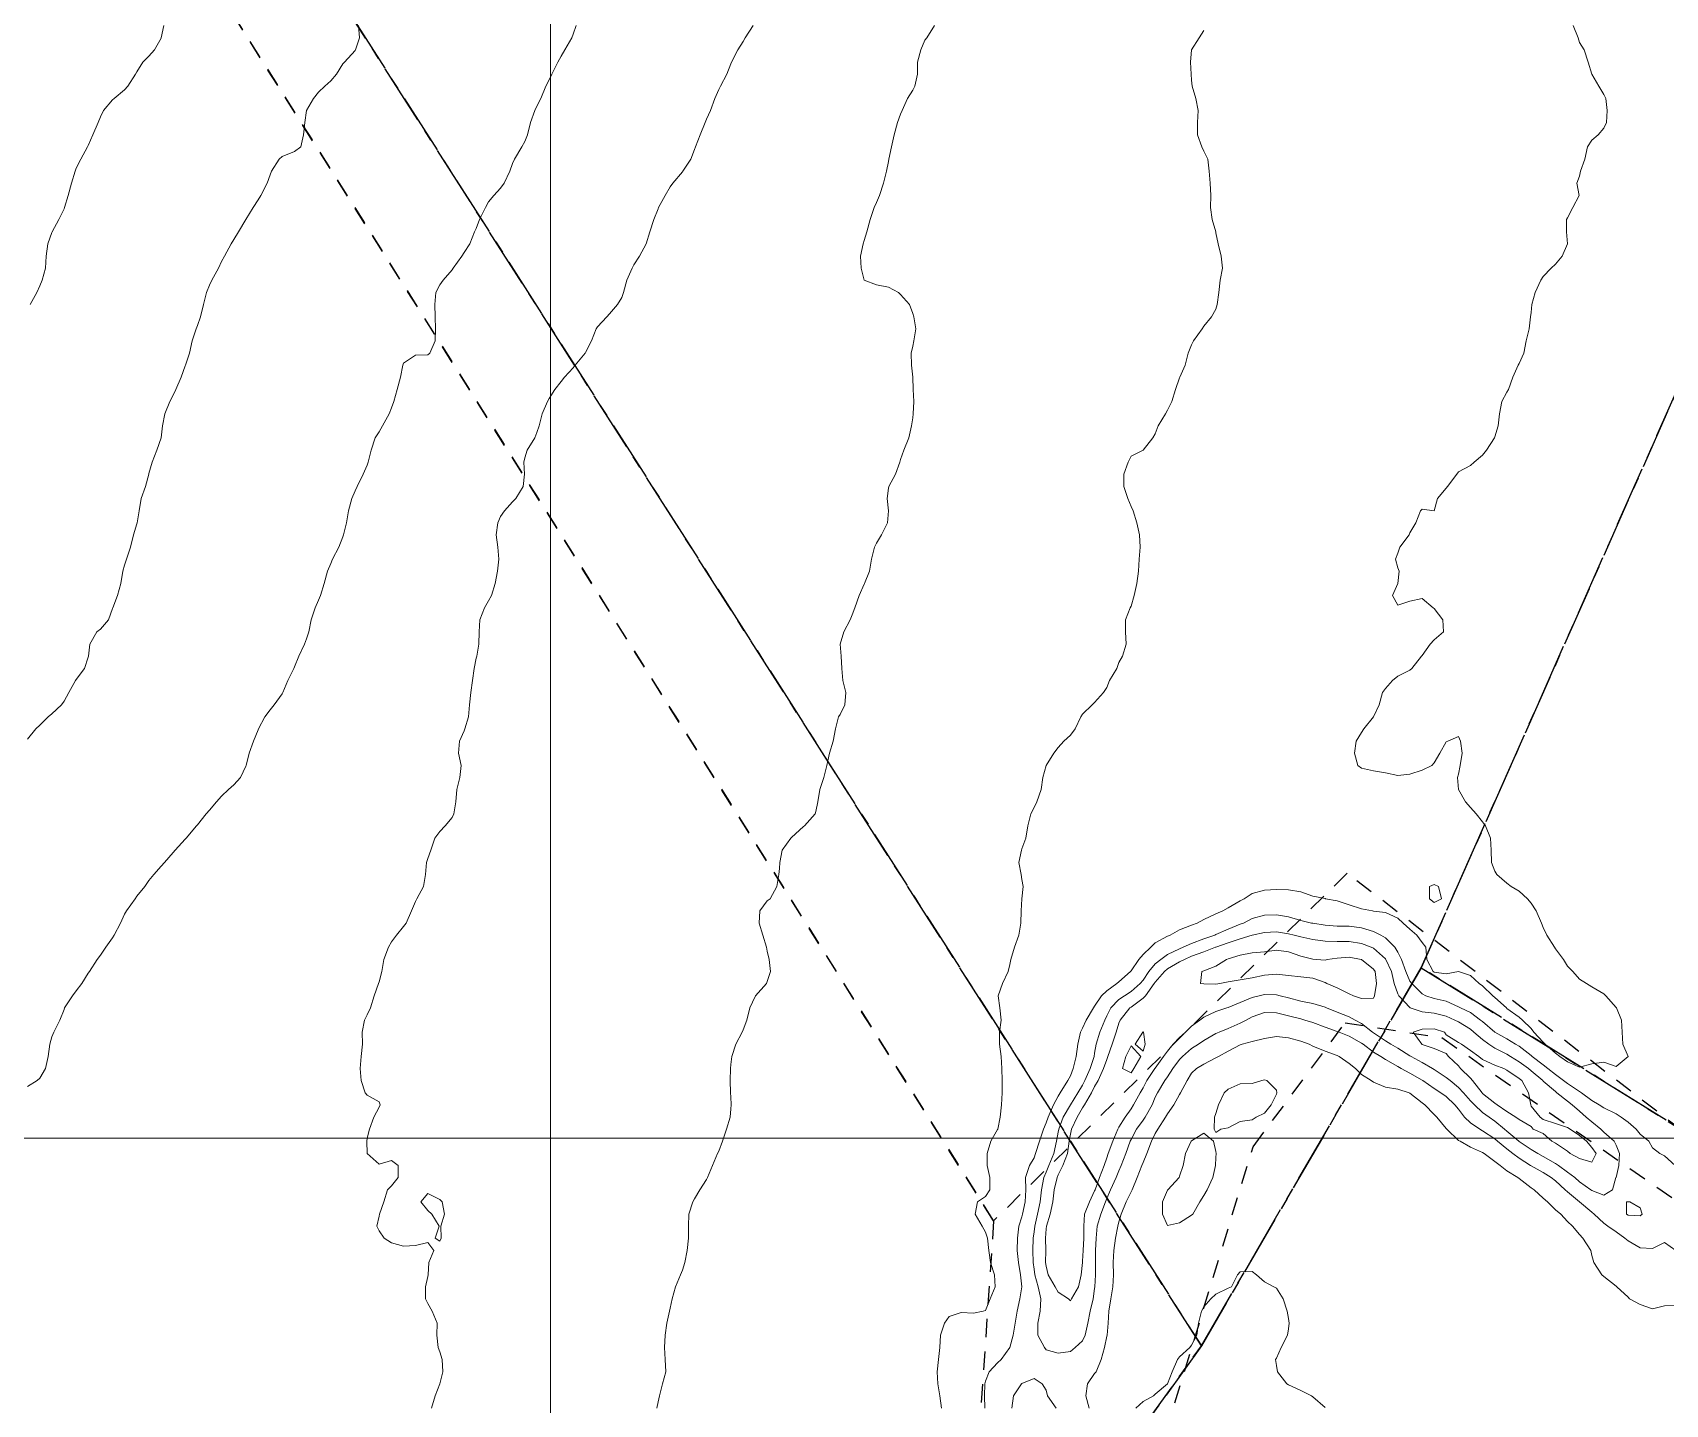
# Model space of a CAD drawing. Header units: centimetres. Extents: x 0 to 642158, y -847 to 649707.
# Drawn here: x 616145.5 to 616212.8, y 620576.4 to 620633 of the extents above; entities that cross this region are included whole.
import ezdxf

# ---------------------------------------------------------------- set-up
doc = ezdxf.new("R2010")
doc.units = ezdxf.units.CM
doc.header["$MEASUREMENT"] = 0
doc.linetypes.add('CENTERX2', pattern=[4, 2.5, -0.5, 0.5, -0.5])
doc.linetypes.add('JIS_02_0.7', pattern=[1.35, 0.75, -0.6])
for name, color, linetype, lineweight in [('MEV_grille', 254, 'Continuous', 9), ('WAL_parcellaire agricole', 7, 'JIS_02_0.7', 25), ('WAL_topographie 0.5', 253, 'Continuous', 20)]:
    doc.layers.add(name, color=color, linetype=linetype, lineweight=lineweight)
doc.layers.add('SPW_parcellaire cadastral', color=7, linetype='CENTERX2', lineweight=25, true_color=0xff0542)

# ---------------------------------------------------------------- blocks, each defined once
blk = doc.blocks.new('*U114')
at = {"layer": 'MEV_grille', "transparency": 33554687}
blk.add_lwpolyline([(-1338.461, 0), (1338.461, 0)], dxfattribs=at)
blk = doc.blocks.new('*U115')
at = {"layer": 'MEV_grille', "color": 0, "linetype": 'ByBlock', "lineweight": -2, "transparency": 16777216}
blk.add_blockref('*U114', (0, -1800), dxfattribs=at)
blk = doc.blocks.new('*U112')
at = {"layer": 'MEV_grille', "transparency": 33554687}
blk.add_lwpolyline([(0, 1825.476), (0, -1825.476)], dxfattribs=at)
blk = doc.blocks.new('*U113')
at = {"layer": 'MEV_grille', "color": 0, "linetype": 'ByBlock', "lineweight": -2, "transparency": 16777216}
blk.add_blockref('*U112', (800, 0), dxfattribs=at)

msp = doc.modelspace()

# ---------------------------------------------------------------- linework, layer by layer
at = {"layer": 'SPW_parcellaire cadastral'}
for points in [[(616193.653, 620578.812), (616144.289, 620510.138), (615985.613, 620618.632), (615990.569, 620632.771), (615995.574, 620647.416), (615998.928, 620661.596), (616000.017, 620670.775), (616000.954, 620681.053), (616001.675, 620685.867), (616002.704, 620690.786), (616004.363, 620704.131), (616005.319, 620710.84), (616007.794, 620722.104), (616009.664, 620731.205), (616011.319, 620739.288), (616014.125, 620752.391), (616016.405, 620761.975), (616017.723, 620766.658), (616030.668, 620807.434), (616032.862, 620812.264), (616036.399, 620809.026), (616059.536, 620788.639), (616193.653, 620578.812)], [(616233.938, 620664.885), (616202.718, 620594.404), (616193.653, 620578.812), (616059.536, 620788.639), (616090.293, 620793.326), (616104.658, 620794.238), (616137.678, 620793.39), (616165.865, 620749.948), (616245.087, 620688.12), (616233.938, 620664.885)], [(616233.938, 620664.885), (616264.497, 620644.728), (616234.891, 620587.631), (616229.797, 620577.554), (616202.718, 620594.404), (616233.938, 620664.885)], [(616163.665, 620494.835), (616144.289, 620510.138), (616193.653, 620578.812), (616202.718, 620594.404), (616229.797, 620577.554), (616234.338, 620574.673), (616171.549, 620488.346), (616163.665, 620494.835)]]:
    msp.add_lwpolyline(points, dxfattribs=at)
at = {"layer": 'WAL_parcellaire agricole'}
for points in [[(616052.891, 620793.615), (616133.223, 620798.458), (616172.383, 620852.629), (616251.222, 620803.638), (616254.888, 620802.306), (616255.997, 620774.617), (616257.4, 620703.807), (616283.569, 620681.31), (616274.904, 620665.143), (616272.238, 620660.142), (616266.073, 620651.975), (616263.907, 620646.975), (616262.074, 620639.475), (616257.786, 620631.565), (616227.415, 620576.971), (616199.663, 620598.301), (616185.082, 620583.966), (616052.891, 620793.615)], [(616052.891, 620793.615), (616185.082, 620583.966), (616184.316, 620572.7), (616159.221, 620531.397)], [(616146.925, 620503.796), (616151.799, 620512.922), (616155.798, 620514.672), (616171.92, 620542.174), (616192.166, 620575.176), (616195.782, 620587.018), (616199.58, 620592.135), (616203.566, 620591.524), (616224.249, 620577.138), (616227.844, 620574.765), (616233.291, 620571.43), (616242.083, 620565.973), (616231.923, 620510.306), (616228.426, 620487.806)]]:
    msp.add_lwpolyline(points, dxfattribs=at)
at = {"layer": 'WAL_topographie 0.5'}
for points in [[(616167.869, 620633.25), (616167.75, 620632.893), (616167.696, 620632.75), (616167.401, 620632.25), (616167.25, 620631.99), (616167.114, 620631.75), (616166.862, 620631.25), (616166.75, 620631.011), (616166.62, 620630.75), (616166.406, 620630.25), (616166.25, 620629.924), (616166.163, 620629.75), (616165.991, 620629.25), (616165.868, 620628.75), (616165.75, 620628.467), (616165.631, 620628.25), (616165.328, 620627.75), (616165.25, 620627.566), (616165.132, 620627.25), (616164.898, 620626.75), (616164.75, 620626.547), (616164.471, 620626.25), (616164.25, 620625.991), (616164.129, 620625.75), (616163.886, 620625.25), (616163.75, 620624.89), (616163.683, 620624.75), (616163.483, 620624.25), (616163.25, 620623.893), (616163.155, 620623.75), (616162.798, 620623.25), (616162.75, 620623.183), (616162.379, 620622.75), (616162.25, 620622.562), (616162.087, 620622.25), (616162.048, 620621.75), (616162.059, 620621.25), (616162.074, 620620.75), (616162.049, 620620.25), (616161.837, 620619.75), (616161.75, 620619.676), (616161.25, 620619.661), (616160.75, 620619.338), (616160.72, 620619.25), (616160.631, 620618.75), (616160.492, 620618.25), (616160.346, 620617.75), (616160.25, 620617.49), (616160.156, 620617.25), (616159.879, 620616.75), (616159.75, 620616.508), (616159.583, 620616.25), (616159.417, 620615.75), (616159.295, 620615.25), (616159.25, 620615.125), (616159.086, 620614.75), (616158.832, 620614.25), (616158.75, 620614.063), (616158.623, 620613.75), (616158.482, 620613.25), (616158.392, 620612.75), (616158.278, 620612.25), (616158.25, 620612.167), (616158.076, 620611.75), (616157.827, 620611.25), (616157.75, 620611.073), (616157.613, 620610.75), (616157.482, 620610.25), (616157.331, 620609.75), (616157.25, 620609.567), (616157.106, 620609.25), (616156.942, 620608.75), (616156.842, 620608.25), (616156.75, 620607.97), (616156.669, 620607.75), (616156.435, 620607.25), (616156.25, 620606.815), (616156.221, 620606.75), (616155.983, 620606.25), (616155.776, 620605.75), (616155.75, 620605.697), (616155.417, 620605.25), (616155.25, 620605.043), (616155.032, 620604.75), (616154.77, 620604.25), (616154.75, 620604.21), (616154.57, 620603.75), (616154.388, 620603.25), (616154.265, 620602.75), (616154.25, 620602.71), (616154.029, 620602.25), (616153.75, 620601.941), (616153.531, 620601.75), (616153.25, 620601.483), (616153.042, 620601.25), (616152.75, 620600.909), (616152.606, 620600.75), (616152.25, 620600.293), (616152.212, 620600.25), (616151.792, 620599.75), (616151.75, 620599.71), (616151.333, 620599.25), (616151.25, 620599.153), (616150.896, 620598.75), (616150.75, 620598.588), (616150.452, 620598.25), (616150.25, 620598), (616150.077, 620597.75), (616149.75, 620597.35), (616149.677, 620597.25), (616149.323, 620596.75), (616149.25, 620596.621), (616149.076, 620596.25), (616148.821, 620595.75), (616148.75, 620595.643), (616148.48, 620595.25), (616148.25, 620594.924), (616148.123, 620594.75), (616147.797, 620594.25), (616147.75, 620594.182), (616147.479, 620593.75), (616147.25, 620593.456), (616147.097, 620593.25), (616146.773, 620592.75), (616146.75, 620592.69), (616146.573, 620592.25), (616146.325, 620591.75), (616146.25, 620591.55), (616146.158, 620591.25), (616146.095, 620590.75), (616145.984, 620590.25), (616145.75, 620589.857), (616145.639, 620589.75), (616145.25, 620589.511)], [(616158.891, 620633.25), (616158.928, 620632.75), (616158.769, 620632.25), (616158.75, 620632.222), (616158.314, 620631.75), (616158.25, 620631.672), (616157.98, 620631.25), (616157.75, 620630.97), (616157.507, 620630.75), (616157.25, 620630.506), (616157.037, 620630.25), (616156.75, 620629.75), (616156.75, 620629.75), (616156.682, 620629.25), (616156.63, 620628.75), (616156.511, 620628.25), (616156.25, 620628.055), (616155.75, 620627.859), (616155.622, 620627.75), (616155.306, 620627.25), (616155.25, 620627.1), (616155.125, 620626.75), (616154.865, 620626.25), (616154.75, 620626.074), (616154.546, 620625.75), (616154.25, 620625.25), (616154.25, 620625.25), (616153.948, 620624.75), (616153.75, 620624.433), (616153.648, 620624.25), (616153.372, 620623.75), (616153.25, 620623.519), (616153.12, 620623.25), (616152.842, 620622.75), (616152.75, 620622.554), (616152.623, 620622.25), (616152.505, 620621.75), (616152.373, 620621.25), (616152.25, 620620.893), (616152.193, 620620.75), (616152.03, 620620.25), (616151.931, 620619.75), (616151.76, 620619.25), (616151.75, 620619.227), (616151.583, 620618.75), (616151.366, 620618.25), (616151.25, 620618.009), (616151.118, 620617.75), (616150.905, 620617.25), (616150.817, 620616.75), (616150.75, 620616.25), (616150.75, 620616.25), (616150.577, 620615.75), (616150.382, 620615.25), (616150.25, 620614.781), (616150.242, 620614.75), (616150.106, 620614.25), (616149.934, 620613.75), (616149.842, 620613.25), (616149.763, 620612.75), (616149.75, 620612.712), (616149.617, 620612.25), (616149.486, 620611.75), (616149.327, 620611.25), (616149.25, 620611), (616149.18, 620610.75), (616149.086, 620610.25), (616148.95, 620609.75), (616148.761, 620609.25), (616148.75, 620609.217), (616148.583, 620608.75), (616148.25, 620608.372), (616148.1, 620608.25), (616147.819, 620607.75), (616147.765, 620607.25), (616147.75, 620607.212), (616147.588, 620606.75), (616147.25, 620606.287), (616147.224, 620606.25), (616146.943, 620605.75), (616146.75, 620605.396), (616146.644, 620605.25), (616146.25, 620604.868), (616146.09, 620604.75), (616145.75, 620604.41), (616145.59, 620604.25), (616145.25, 620603.825)], [(616150.867, 620633.25), (616150.761, 620632.75), (616150.75, 620632.727), (616150.481, 620632.25), (616150.25, 620631.985), (616150, 620631.75), (616149.75, 620631.35), (616149.699, 620631.25), (616149.385, 620630.75), (616149.25, 620630.599), (616148.824, 620630.25), (616148.75, 620630.196), (616148.375, 620629.75), (616148.25, 620629.488), (616148.152, 620629.25), (616147.943, 620628.75), (616147.75, 620628.303), (616147.724, 620628.25), (616147.447, 620627.75), (616147.25, 620627.375), (616147.205, 620627.25), (616147.053, 620626.75), (616146.922, 620626.25), (616146.766, 620625.75), (616146.75, 620625.7), (616146.541, 620625.25), (616146.262, 620624.75), (616146.25, 620624.725), (616146.089, 620624.25), (616146.016, 620623.75), (616145.991, 620623.25), (616145.852, 620622.75), (616145.75, 620622.523), (616145.628, 620622.25), (616145.356, 620621.75)], [(616175.168, 620633.25), (616174.835, 620632.75), (616174.75, 620632.595), (616174.542, 620632.25), (616174.281, 620631.75), (616174.25, 620631.679), (616174.089, 620631.25), (616173.823, 620630.75), (616173.75, 620630.62), (616173.591, 620630.25), (616173.412, 620629.75), (616173.25, 620629.388), (616173.183, 620629.25), (616172.979, 620628.75), (616172.792, 620628.25), (616172.75, 620628.141), (616172.592, 620627.75), (616172.27, 620627.25), (616172.25, 620627.227), (616171.854, 620626.75), (616171.75, 620626.601), (616171.537, 620626.25), (616171.269, 620625.75), (616171.25, 620625.702), (616171.071, 620625.25), (616170.903, 620624.75), (616170.75, 620624.25), (616170.75, 620624.25), (616170.486, 620623.75), (616170.25, 620623.393), (616170.172, 620623.25), (616169.96, 620622.75), (616169.825, 620622.25), (616169.75, 620622.046), (616169.574, 620621.75), (616169.25, 620621.363), (616169.129, 620621.25), (616168.75, 620620.827), (616168.697, 620620.75), (616168.495, 620620.25), (616168.25, 620619.771), (616168.237, 620619.75), (616167.833, 620619.25), (616167.75, 620619.141), (616167.393, 620618.75), (616167.25, 620618.583), (616166.994, 620618.25), (616166.75, 620617.87), (616166.693, 620617.75), (616166.472, 620617.25), (616166.342, 620616.75), (616166.25, 620616.469), (616166.165, 620616.25), (616165.855, 620615.75), (616165.75, 620615.429), (616165.715, 620615.25), (616165.735, 620614.75), (616165.686, 620614.25), (616165.375, 620613.75), (616165.25, 620613.614), (616164.917, 620613.25), (616164.75, 620613.01), (616164.64, 620612.75), (616164.568, 620612.25), (616164.639, 620611.75), (616164.683, 620611.25), (616164.622, 620610.75), (616164.529, 620610.25), (616164.375, 620609.75), (616164.25, 620609.536), (616164.093, 620609.25), (616163.898, 620608.75), (616163.868, 620608.25), (616163.861, 620607.75), (616163.774, 620607.25), (616163.75, 620607.173), (616163.661, 620606.75), (616163.591, 620606.25), (616163.531, 620605.75), (616163.471, 620605.25), (616163.431, 620604.75), (616163.285, 620604.25), (616163.25, 620604.171), (616163.06, 620603.75), (616163.02, 620603.25), (616163.121, 620602.75), (616163.066, 620602.25), (616162.952, 620601.75), (616162.906, 620601.25), (616162.831, 620600.75), (616162.75, 620600.598), (616162.464, 620600.25), (616162.25, 620600.028), (616162.036, 620599.75), (616161.872, 620599.25), (616161.75, 620598.904), (616161.703, 620598.75), (616161.655, 620598.25), (616161.575, 620597.75), (616161.303, 620597.25), (616161.25, 620597.132), (616161.074, 620596.75), (616160.854, 620596.25), (616160.75, 620596.107), (616160.462, 620595.75), (616160.25, 620595.475), (616160.125, 620595.25), (616159.932, 620594.75), (616159.85, 620594.25), (616159.75, 620593.821), (616159.722, 620593.75), (616159.544, 620593.25), (616159.383, 620592.75), (616159.25, 620592.464), (616159.135, 620592.25), (616159.05, 620591.75), (616159.065, 620591.25), (616159.01, 620590.75), (616158.96, 620590.25), (616159, 620589.75), (616159.167, 620589.25), (616159.25, 620589.15), (616159.75, 620588.875), (616159.781, 620588.75), (616159.75, 620588.65), (616159.528, 620588.25), (616159.344, 620587.75), (616159.25, 620587.375), (616159.232, 620587.25), (616159.25, 620586.751), (616159.25, 620586.75), (616159.75, 620586.306), (616160.25, 620586.464), (616160.523, 620586.25), (616160.523, 620585.75), (616160.25, 620585.417), (616160.083, 620585.25), (616159.935, 620584.75), (616159.766, 620584.25), (616159.75, 620584.167), (616159.646, 620583.75), (616159.75, 620583.558), (616159.95, 620583.25), (616160.25, 620583.062), (616160.75, 620582.932), (616161.25, 620582.946), (616161.75, 620583.083), (616162, 620582.75), (616161.792, 620582.25), (616161.766, 620581.75), (616161.75, 620581.679), (616161.656, 620581.25), (616161.653, 620580.75), (616161.75, 620580.563), (616161.935, 620580.25), (616162.139, 620579.75), (616162.13, 620579.25), (616162.179, 620578.75), (616162.25, 620578.568), (616162.34, 620578.25), (616162.375, 620577.75), (616162.25, 620577.25), (616162.25, 620577.25), (616162.054, 620576.75), (616161.908, 620576.25)], [(616182.65, 620633.25), (616182.33, 620632.75), (616182.25, 620632.65), (616182.076, 620632.25), (616181.948, 620631.75), (616181.946, 620631.25), (616181.838, 620630.75), (616181.75, 620630.589), (616181.534, 620630.25), (616181.308, 620629.75), (616181.25, 620629.603), (616181.12, 620629.25), (616180.986, 620628.75), (616180.868, 620628.25), (616180.768, 620627.75), (616180.75, 620627.65), (616180.667, 620627.25), (616180.539, 620626.75), (616180.381, 620626.25), (616180.25, 620625.96), (616180.163, 620625.75), (616180, 620625.25), (616179.859, 620624.75), (616179.75, 620624.393), (616179.702, 620624.25), (616179.595, 620623.75), (616179.616, 620623.25), (616179.75, 620622.75), (616179.75, 620622.75), (616180.25, 620622.564), (616180.75, 620622.462), (616181.155, 620622.25), (616181.25, 620622.17), (616181.612, 620621.75), (616181.75, 620621.386), (616181.798, 620621.25), (616181.879, 620620.75), (616181.8, 620620.25), (616181.75, 620620.036), (616181.681, 620619.75), (616181.696, 620619.25), (616181.75, 620618.75), (616181.75, 620618.75), (616181.762, 620618.25), (616181.788, 620617.75), (616181.764, 620617.25), (616181.75, 620617.083), (616181.694, 620616.75), (616181.583, 620616.25), (616181.375, 620615.75), (616181.25, 620615.365), (616181.217, 620615.25), (616181.037, 620614.75), (616180.761, 620614.25), (616180.75, 620614.179), (616180.697, 620613.75), (616180.75, 620613.25), (616180.75, 620613.25), (616180.75, 620613.25), (616180.702, 620612.75), (616180.464, 620612.25), (616180.25, 620611.917), (616180.171, 620611.75), (616180.048, 620611.25), (616179.966, 620610.75), (616179.761, 620610.25), (616179.75, 620610.226), (616179.533, 620609.75), (616179.357, 620609.25), (616179.25, 620608.95), (616179.169, 620608.75), (616178.901, 620608.25), (616178.761, 620607.75), (616178.792, 620607.25), (616178.821, 620606.75), (616178.867, 620606.25), (616178.985, 620605.75), (616178.944, 620605.25), (616178.75, 620604.85), (616178.692, 620604.75), (616178.559, 620604.25), (616178.461, 620603.75), (616178.313, 620603.25), (616178.25, 620602.932), (616178.209, 620602.75), (616178.076, 620602.25), (616177.923, 620601.75), (616177.84, 620601.25), (616177.75, 620600.841), (616177.719, 620600.75), (616177.285, 620600.25), (616177.25, 620600.224), (616176.75, 620599.781), (616176.719, 620599.75), (616176.363, 620599.25), (616176.273, 620598.75), (616176.25, 620598.5), (616176.23, 620598.25), (616176.139, 620597.75), (616175.875, 620597.25), (616175.75, 620597.17), (616175.441, 620596.75), (616175.42, 620596.25), (616175.573, 620595.75), (616175.716, 620595.25), (616175.75, 620595.083), (616175.827, 620594.75), (616175.887, 620594.25), (616175.75, 620593.838), (616175.715, 620593.75), (616175.271, 620593.25), (616175.25, 620593.215), (616175.025, 620592.75), (616174.905, 620592.25), (616174.75, 620591.841), (616174.713, 620591.75), (616174.447, 620591.25), (616174.282, 620590.75), (616174.25, 620590.417), (616174.228, 620590.25), (616174.226, 620589.75), (616174.238, 620589.25), (616174.25, 620589.083), (616174.266, 620588.75), (616174.25, 620588.583), (616174.216, 620588.25), (616174.066, 620587.75), (616173.898, 620587.25), (616173.75, 620586.846), (616173.699, 620586.75), (616173.495, 620586.25), (616173.289, 620585.75), (616173.25, 620585.673), (616172.968, 620585.25), (616172.75, 620584.88), (616172.679, 620584.75), (616172.517, 620584.25), (616172.5, 620583.75), (616172.5, 620583.25), (616172.444, 620582.75), (616172.354, 620582.25), (616172.25, 620581.938), (616172.176, 620581.75), (616171.971, 620581.25), (616171.832, 620580.75), (616171.75, 620580.365), (616171.719, 620580.25), (616171.607, 620579.75), (616171.536, 620579.25), (616171.506, 620578.75), (616171.539, 620578.25), (616171.561, 620577.75), (616171.432, 620577.25), (616171.3, 620576.75), (616171.25, 620576.5), (616171.194, 620576.25)], [(616193.75, 620633.05), (616193.562, 620632.75), (616193.25, 620632.25), (616193.25, 620632.25), (616193.2, 620631.75), (616193.235, 620631.25), (616193.25, 620631), (616193.267, 620630.75), (616193.423, 620630.25), (616193.518, 620629.75), (616193.492, 620629.25), (616193.491, 620628.75), (616193.673, 620628.25), (616193.75, 620628.068), (616193.917, 620627.75), (616193.976, 620627.25), (616194.013, 620626.75), (616194.043, 620626.25), (616194.033, 620625.75), (616194.095, 620625.25), (616194.242, 620624.75), (616194.25, 620624.712), (616194.348, 620624.25), (616194.471, 620623.75), (616194.527, 620623.25), (616194.423, 620622.75), (616194.375, 620622.25), (616194.306, 620621.75), (616194.25, 620621.562), (616194.065, 620621.25), (616193.75, 620620.864), (616193.682, 620620.75), (616193.331, 620620.25), (616193.25, 620620.091), (616193.103, 620619.75), (616192.982, 620619.25), (616192.764, 620618.75), (616192.75, 620618.722), (616192.587, 620618.25), (616192.429, 620617.75), (616192.25, 620617.397), (616192.174, 620617.25), (616191.873, 620616.75), (616191.75, 620616.423), (616191.645, 620616.25), (616191.25, 620615.75), (616191.25, 620615.75), (616190.75, 620615.5), (616190.627, 620615.25), (616190.455, 620614.75), (616190.456, 620614.25), (616190.614, 620613.75), (616190.75, 620613.417), (616190.832, 620613.25), (616190.99, 620612.75), (616191.102, 620612.25), (616191.133, 620611.75), (616191.089, 620611.25), (616191.052, 620610.75), (616190.992, 620610.25), (616190.882, 620609.75), (616190.75, 620609.318), (616190.714, 620609.25), (616190.517, 620608.75), (616190.528, 620608.25), (616190.545, 620607.75), (616190.395, 620607.25), (616190.25, 620606.988), (616190.162, 620606.75), (616189.868, 620606.25), (616189.75, 620605.964), (616189.621, 620605.75), (616189.25, 620605.344), (616189.15, 620605.25), (616188.75, 620604.863), (616188.68, 620604.75), (616188.444, 620604.25), (616188.25, 620604), (616187.986, 620603.75), (616187.75, 620603.492), (616187.572, 620603.25), (616187.25, 620602.75), (616187.25, 620602.75), (616187.11, 620602.25), (616187.042, 620601.75), (616186.867, 620601.25), (616186.75, 620601.011), (616186.625, 620600.75), (616186.49, 620600.25), (616186.409, 620599.75), (616186.25, 620599.309), (616186.227, 620599.25), (616186.128, 620598.75), (616186.22, 620598.25), (616186.25, 620598.05), (616186.308, 620597.75), (616186.25, 620597.25), (616186.25, 620597.25), (616186.218, 620596.75), (616186.21, 620596.25), (616186.12, 620595.75), (616185.939, 620595.25), (616185.788, 620594.75), (616185.75, 620594.541), (616185.685, 620594.25), (616185.457, 620593.75), (616185.274, 620593.25), (616185.336, 620592.75), (616185.389, 620592.25), (616185.333, 620591.75), (616185.32, 620591.25), (616185.398, 620590.75), (616185.422, 620590.25), (616185.437, 620589.75), (616185.437, 620589.25), (616185.414, 620588.75), (616185.348, 620588.25), (616185.258, 620587.75), (616185.25, 620587.731), (616184.972, 620587.25), (616184.815, 620586.75), (616184.817, 620586.25), (616184.932, 620585.75), (616184.933, 620585.25), (616184.75, 620584.969), (616184.421, 620584.75), (616184.328, 620584.25), (616184.607, 620583.75), (616184.75, 620583.497), (616184.825, 620583.25), (616184.889, 620582.75), (616184.949, 620582.25), (616185.118, 620581.75), (616185.147, 620581.25), (616184.944, 620580.75), (616184.75, 620580.278), (616184.659, 620580.25), (616184.25, 620580.163), (616183.75, 620580.191), (616183.25, 620580.028), (616183.054, 620579.75), (616182.899, 620579.25), (616182.865, 620578.75), (616182.812, 620578.25), (616182.758, 620577.75), (616182.784, 620577.25), (616182.866, 620576.75), (616182.928, 620576.25)], [(616208.984, 620633.25), (616209.187, 620632.75), (616209.25, 620632.55), (616209.438, 620632.25), (616209.6, 620631.75), (616209.75, 620631.25), (616209.75, 620631.25), (616210.039, 620630.75), (616210.25, 620630.417), (616210.324, 620630.25), (616210.379, 620629.75), (616210.363, 620629.25), (616210.25, 620629.023), (616210.019, 620628.75), (616209.75, 620628.531), (616209.57, 620628.25), (616209.46, 620627.75), (616209.292, 620627.25), (616209.25, 620627.05), (616209.135, 620626.75), (616209.224, 620626.25), (616208.97, 620625.75), (616208.75, 620625.327), (616208.712, 620625.25), (616208.715, 620624.75), (616208.75, 620624.25), (616208.75, 620624.25), (616208.75, 620624.25), (616208.524, 620623.75), (616208.25, 620623.41), (616208.076, 620623.25), (616207.75, 620622.909), (616207.644, 620622.75), (616207.417, 620622.25), (616207.276, 620621.75), (616207.25, 620621.417), (616207.23, 620621.25), (616207.167, 620620.75), (616207.05, 620620.25), (616206.953, 620619.75), (616206.75, 620619.317), (616206.71, 620619.25), (616206.5, 620618.75), (616206.319, 620618.25), (616206.25, 620618.132), (616206.04, 620617.75), (616205.95, 620617.25), (616205.897, 620616.75), (616205.75, 620616.296), (616205.733, 620616.25), (616205.405, 620615.75), (616205.25, 620615.536), (616204.897, 620615.25), (616204.75, 620615.111), (616204.25, 620614.85), (616204.183, 620614.75), (616203.8, 620614.25), (616203.75, 620614.173), (616203.383, 620613.75), (616203.25, 620613.25), (616203.25, 620613.25), (616203.25, 620613.25), (616202.75, 620613.317), (616202.683, 620613.25), (616202.5, 620612.75), (616202.25, 620612.341), (616202.223, 620612.25), (616201.836, 620611.75), (616201.75, 620611.5), (616201.657, 620611.25), (616201.75, 620610.893), (616201.803, 620610.75), (616201.75, 620610.25), (616201.75, 620610.25), (616201.528, 620609.75), (616201.75, 620609.35), (616202.25, 620609.519), (616202.75, 620609.625), (616203.212, 620609.25), (616203.25, 620609.214), (616203.611, 620608.75), (616203.639, 620608.25), (616203.25, 620607.932), (616203.083, 620607.75), (616202.75, 620607.279), (616202.728, 620607.25), (616202.329, 620606.75), (616202.25, 620606.679), (616201.75, 620606.427), (616201.536, 620606.25), (616201.25, 620605.917), (616201.125, 620605.75), (616200.983, 620605.25), (616200.75, 620604.75), (616200.75, 620604.75), (616200.344, 620604.25), (616200.25, 620604.1), (616200.031, 620603.75), (616199.969, 620603.25), (616200.1, 620602.75), (616200.25, 620602.63), (616200.75, 620602.528), (616201.25, 620602.447), (616201.75, 620602.327), (616202.25, 620602.381), (616202.75, 620602.555), (616203.15, 620602.75), (616203.25, 620602.85), (616203.485, 620603.25), (616203.75, 620603.724), (616203.812, 620603.75), (616204.25, 620603.945), (616204.34, 620603.75), (616204.401, 620603.25), (616204.321, 620602.75), (616204.25, 620602.393), (616204.212, 620602.25), (616204.25, 620601.75), (616204.25, 620601.75), (616204.547, 620601.25), (616204.75, 620601.009), (616204.981, 620600.75), (616205.25, 620600.426), (616205.363, 620600.25), (616205.568, 620599.75), (616205.603, 620599.25), (616205.614, 620598.75), (616205.75, 620598.394), (616205.84, 620598.25), (616206.25, 620597.888), (616206.428, 620597.75), (616206.75, 620597.569), (616207.102, 620597.25), (616207.25, 620597.071), (616207.463, 620596.75), (616207.671, 620596.25), (616207.75, 620596.067), (616207.892, 620595.75), (616208.21, 620595.25), (616208.25, 620595.189), (616208.587, 620594.75), (616208.75, 620594.465), (616208.963, 620594.25), (616209.25, 620593.938), (616209.528, 620593.75), (616209.75, 620593.622), (616210.25, 620593.33), (616210.332, 620593.25), (616210.75, 620592.77), (616210.765, 620592.75), (616210.975, 620592.25), (616211.008, 620591.75), (616211.036, 620591.25), (616211.25, 620590.75), (616211.25, 620590.75), (616211.25, 620590.75), (616210.75, 620590.333), (616210.25, 620590.517), (616209.75, 620590.449), (616209.25, 620590.306), (616208.75, 620590.522), (616208.437, 620590.75), (616208.25, 620590.889), (616207.826, 620591.25), (616207.75, 620591.331), (616207.362, 620591.75), (616207.25, 620591.906), (616206.887, 620592.25), (616206.75, 620592.362), (616206.25, 620592.731), (616206.228, 620592.75), (616205.75, 620593.18), (616205.666, 620593.25), (616205.25, 620593.658), (616205.112, 620593.75), (616204.75, 620594.09), (616204.25, 620594.247), (616203.75, 620594.152), (616203.25, 620594.22), (616203.212, 620594.25), (616202.955, 620594.75), (616202.91, 620595.25), (616202.75, 620595.441), (616202.54, 620595.75), (616202.25, 620596.002), (616201.967, 620596.25), (616201.75, 620596.452), (616201.25, 620596.681), (616200.75, 620596.743), (616200.713, 620596.75), (616200.25, 620596.839), (616199.75, 620596.998), (616199.25, 620597.17), (616198.771, 620597.25), (616198.75, 620597.255), (616198.25, 620597.356), (616197.75, 620597.529), (616197.25, 620597.614), (616196.75, 620597.625), (616196.25, 620597.61), (616195.75, 620597.472), (616195.42, 620597.25), (616195.25, 620597.161), (616194.75, 620596.875), (616194.535, 620596.75), (616194.25, 620596.624), (616193.75, 620596.396), (616193.484, 620596.25), (616193.25, 620596.167), (616192.75, 620595.964), (616192.358, 620595.75), (616192.25, 620595.712), (616191.75, 620595.427), (616191.565, 620595.25), (616191.25, 620594.95), (616191.071, 620594.75), (616190.75, 620594.273), (616190.731, 620594.25), (616190.25, 620593.83), (616190.165, 620593.75), (616189.75, 620593.456), (616189.535, 620593.25), (616189.25, 620592.816), (616189.201, 620592.75), (616188.897, 620592.25), (616188.75, 620591.919), (616188.668, 620591.75), (616188.562, 620591.25), (616188.494, 620590.75), (616188.37, 620590.25), (616188.25, 620589.946), (616188.139, 620589.75), (616187.828, 620589.25), (616187.75, 620589.111), (616187.548, 620588.75), (616187.328, 620588.25), (616187.25, 620588.008), (616187.138, 620587.75), (616186.975, 620587.25), (616186.817, 620586.75), (616186.75, 620586.574), (616186.558, 620586.25), (616186.399, 620585.75), (616186.414, 620585.25), (616186.384, 620584.75), (616186.273, 620584.25), (616186.25, 620584.135), (616186.129, 620583.75), (616186.067, 620583.25), (616186.062, 620582.75), (616186.107, 620582.25), (616186.195, 620581.75), (616186.247, 620581.25), (616186.165, 620580.75), (616186.049, 620580.25), (616185.976, 620579.75), (616185.884, 620579.25), (616185.751, 620578.75), (616185.75, 620578.746), (616185.395, 620578.25), (616185.25, 620578.117), (616184.906, 620577.75), (616184.75, 620577.358), (616184.718, 620577.25), (616184.713, 620576.75), (616184.721, 620576.25)], [(616203.551, 620597.25), (616203.25, 620597.094), (616203.06, 620597.25), (616203.061, 620597.75), (616203.25, 620597.836), (616203.431, 620597.75), (616203.551, 620597.25)], [(616213.186, 620586.25), (616212.75, 620586.645), (616212.56, 620586.75), (616212.25, 620586.979), (616212.099, 620587.25), (616211.75, 620587.544), (616211.587, 620587.75), (616211.25, 620588.036), (616210.961, 620588.25), (616210.75, 620588.387), (616210.25, 620588.625), (616210.049, 620588.75), (616209.75, 620588.936), (616209.332, 620589.25), (616209.25, 620589.299), (616208.75, 620589.628), (616208.584, 620589.75), (616208.25, 620589.997), (616207.933, 620590.25), (616207.75, 620590.408), (616207.291, 620590.75), (616207.25, 620590.785), (616206.75, 620591.166), (616206.6, 620591.25), (616206.25, 620591.477), (616205.754, 620591.75), (616205.75, 620591.753), (616205.25, 620592.183), (616205.163, 620592.25), (616204.75, 620592.553), (616204.337, 620592.75), (616204.25, 620592.8), (616203.75, 620593.025), (616203.25, 620593.137), (616202.914, 620593.25), (616202.75, 620593.336), (616202.325, 620593.75), (616202.25, 620593.855), (616202.081, 620594.25), (616201.903, 620594.75), (616201.75, 620595.048), (616201.63, 620595.25), (616201.25, 620595.636), (616201.053, 620595.75), (616200.75, 620595.903), (616200.25, 620596.053), (616199.75, 620596.116), (616199.25, 620596.126), (616198.75, 620596.163), (616198.25, 620596.238), (616198.189, 620596.25), (616197.75, 620596.358), (616197.25, 620596.499), (616196.75, 620596.592), (616196.25, 620596.579), (616195.75, 620596.429), (616195.384, 620596.25), (616195.25, 620596.2), (616194.75, 620595.993), (616194.25, 620595.772), (616194.201, 620595.75), (616193.75, 620595.6), (616193.25, 620595.407), (616192.9, 620595.25), (616192.75, 620595.188), (616192.25, 620594.946), (616191.977, 620594.75), (616191.75, 620594.561), (616191.488, 620594.25), (616191.25, 620593.896), (616191.128, 620593.75), (616190.75, 620593.426), (616190.475, 620593.25), (616190.25, 620593.095), (616189.92, 620592.75), (616189.75, 620592.416), (616189.666, 620592.25), (616189.464, 620591.75), (616189.317, 620591.25), (616189.25, 620590.887), (616189.224, 620590.75), (616189.059, 620590.25), (616188.847, 620589.75), (616188.75, 620589.567), (616188.556, 620589.25), (616188.252, 620588.75), (616188.25, 620588.746), (616187.953, 620588.25), (616187.769, 620587.75), (616187.75, 620587.623), (616187.682, 620587.25), (616187.565, 620586.75), (616187.356, 620586.25), (616187.25, 620585.978), (616187.154, 620585.75), (616187.059, 620585.25), (616186.997, 620584.75), (616186.888, 620584.25), (616186.777, 620583.75), (616186.75, 620583.52), (616186.712, 620583.25), (616186.701, 620582.75), (616186.711, 620582.25), (616186.75, 620581.975), (616186.78, 620581.75), (616186.923, 620581.25), (616187.031, 620580.75), (616187.002, 620580.25), (616186.914, 620579.75), (616186.905, 620579.25), (616187.18, 620578.75), (616187.25, 620578.647), (616187.75, 620578.515), (616188.25, 620578.585), (616188.453, 620578.75), (616188.75, 620579.02), (616188.854, 620579.25), (616188.966, 620579.75), (616189.064, 620580.25), (616189.185, 620580.75), (616189.25, 620581.185), (616189.26, 620581.25), (616189.283, 620581.75), (616189.284, 620582.25), (616189.289, 620582.75), (616189.309, 620583.25), (616189.358, 620583.75), (616189.499, 620584.25), (616189.696, 620584.75), (616189.75, 620584.895), (616189.91, 620585.25), (616190.137, 620585.75), (616190.25, 620586.034), (616190.344, 620586.25), (616190.537, 620586.75), (616190.716, 620587.25), (616190.75, 620587.322), (616190.981, 620587.75), (616191.25, 620588.122), (616191.336, 620588.25), (616191.616, 620588.75), (616191.75, 620589.064), (616191.841, 620589.25), (616192.138, 620589.75), (616192.25, 620589.907), (616192.479, 620590.25), (616192.75, 620590.619), (616192.874, 620590.75), (616193.25, 620591.075), (616193.528, 620591.25), (616193.75, 620591.41), (616194.25, 620591.692), (616194.38, 620591.75), (616194.75, 620591.9), (616195.25, 620592.121), (616195.503, 620592.25), (616195.75, 620592.384), (616196.25, 620592.566), (616196.75, 620592.548), (616197.25, 620592.42), (616197.75, 620592.294), (616197.913, 620592.25), (616198.25, 620592.143), (616198.75, 620591.951), (616199.25, 620591.781), (616199.336, 620591.75), (616199.75, 620591.585), (616200.25, 620591.3), (616200.319, 620591.25), (616200.75, 620590.927), (616201.054, 620590.75), (616201.25, 620590.625), (616201.75, 620590.33), (616201.89, 620590.25), (616202.25, 620590.059), (616202.75, 620589.774), (616202.79, 620589.75), (616203.25, 620589.431), (616203.531, 620589.25), (616203.75, 620589.09), (616204.108, 620588.75), (616204.25, 620588.579), (616204.505, 620588.25), (616204.75, 620588.005), (616205.135, 620587.75), (616205.25, 620587.685), (616205.75, 620587.349), (616205.868, 620587.25), (616206.25, 620586.94), (616206.491, 620586.75), (616206.75, 620586.548), (616207.23, 620586.25), (616207.25, 620586.237), (616207.75, 620585.956), (616208.081, 620585.75), (616208.25, 620585.617), (616208.659, 620585.25), (616208.75, 620585.166), (616209.246, 620584.75), (616209.25, 620584.747), (616209.75, 620584.331), (616209.843, 620584.25), (616210.25, 620583.874), (616210.409, 620583.75), (616210.75, 620583.513), (616211.115, 620583.25), (616211.25, 620583.139), (616211.75, 620582.855), (616212.25, 620582.832), (616212.75, 620583.074), (616213.216, 620582.75)], [(616188.25, 620580.676), (616188.296, 620580.75), (616188.583, 620581.25), (616188.694, 620581.75), (616188.743, 620582.25), (616188.75, 620582.31), (616188.782, 620582.75), (616188.81, 620583.25), (616188.801, 620583.75), (616188.832, 620584.25), (616189.036, 620584.75), (616189.25, 620585.206), (616189.267, 620585.25), (616189.455, 620585.75), (616189.644, 620586.25), (616189.75, 620586.567), (616189.812, 620586.75), (616189.994, 620587.25), (616190.205, 620587.75), (616190.25, 620587.833), (616190.515, 620588.25), (616190.75, 620588.583), (616190.859, 620588.75), (616191.125, 620589.25), (616191.25, 620589.454), (616191.407, 620589.75), (616191.738, 620590.25), (616191.75, 620590.269), (616192.086, 620590.75), (616192.25, 620590.971), (616192.488, 620591.25), (616192.75, 620591.53), (616192.994, 620591.75), (616193.25, 620592), (616193.589, 620592.25), (616193.75, 620592.374), (616194.25, 620592.599), (616194.703, 620592.75), (616194.75, 620592.765), (616195.25, 620592.977), (616195.75, 620593.179), (616196.038, 620593.25), (616196.25, 620593.3), (616196.75, 620593.29), (616196.902, 620593.25), (616197.25, 620593.161), (616197.75, 620593.031), (616198.25, 620592.931), (616198.75, 620592.775), (616198.807, 620592.75), (616199.25, 620592.57), (616199.75, 620592.38), (616199.991, 620592.25), (616200.25, 620592.112), (616200.71, 620591.75), (616200.75, 620591.72), (616201.25, 620591.385), (616201.463, 620591.25), (616201.75, 620591.086), (616202.25, 620590.779), (616202.299, 620590.75), (616202.75, 620590.494), (616203.186, 620590.25), (616203.25, 620590.212), (616203.75, 620589.886), (616203.914, 620589.75), (616204.25, 620589.472), (616204.466, 620589.25), (616204.75, 620588.918), (616204.909, 620588.75), (616205.25, 620588.44), (616205.516, 620588.25), (616205.75, 620588.083), (616206.148, 620587.75), (616206.25, 620587.664), (616206.746, 620587.25), (616206.75, 620587.247), (616207.25, 620586.913), (616207.523, 620586.75), (616207.75, 620586.623), (616208.25, 620586.334), (616208.377, 620586.25), (616208.75, 620585.976), (616209.048, 620585.75), (616209.25, 620585.576), (616209.714, 620585.25), (616209.75, 620585.224), (616210.25, 620585.032), (616210.604, 620585.25), (616210.746, 620585.75), (616210.75, 620585.762), (616210.867, 620586.25), (616210.887, 620586.75), (616210.75, 620587.096), (616210.668, 620587.25), (616210.25, 620587.63), (616210.121, 620587.75), (616209.75, 620588.052), (616209.524, 620588.25), (616209.25, 620588.49), (616208.948, 620588.75), (616208.75, 620588.91), (616208.316, 620589.25), (616208.25, 620589.296), (616207.75, 620589.725), (616207.731, 620589.75), (616207.25, 620590.159), (616207.142, 620590.25), (616206.75, 620590.531), (616206.396, 620590.75), (616206.25, 620590.841), (616205.75, 620591.087), (616205.508, 620591.25), (616205.25, 620591.445), (616204.892, 620591.75), (616204.75, 620591.866), (616204.25, 620592.171), (616204.106, 620592.25), (616203.75, 620592.414), (616203.25, 620592.533), (616202.75, 620592.581), (616202.267, 620592.75), (616202.25, 620592.76), (616201.79, 620593.25), (616201.75, 620593.325), (616201.6, 620593.75), (616201.493, 620594.25), (616201.264, 620594.75), (616201.25, 620594.77), (616200.75, 620595.207), (616200.657, 620595.25), (616200.25, 620595.411), (616199.75, 620595.487), (616199.25, 620595.483), (616198.75, 620595.496), (616198.25, 620595.57), (616197.75, 620595.683), (616197.484, 620595.75), (616197.25, 620595.807), (616196.75, 620595.879), (616196.25, 620595.854), (616195.75, 620595.751), (616195.748, 620595.75), (616195.25, 620595.604), (616194.75, 620595.426), (616194.25, 620595.258), (616194.229, 620595.25), (616193.75, 620595.063), (616193.25, 620594.876), (616192.953, 620594.75), (616192.75, 620594.646), (616192.25, 620594.355), (616192.128, 620594.25), (616191.75, 620593.812), (616191.707, 620593.75), (616191.341, 620593.25), (616191.25, 620593.144), (616190.75, 620592.785), (616190.701, 620592.75), (616190.298, 620592.25), (616190.25, 620592.126), (616190.134, 620591.75), (616189.968, 620591.25), (616189.799, 620590.75), (616189.75, 620590.618), (616189.622, 620590.25), (616189.391, 620589.75), (616189.25, 620589.503), (616189.12, 620589.25), (616188.828, 620588.75), (616188.75, 620588.634), (616188.523, 620588.25), (616188.291, 620587.75), (616188.25, 620587.538), (616188.204, 620587.25), (616188.127, 620586.75), (616187.938, 620586.25), (616187.75, 620585.866), (616187.7, 620585.75), (616187.582, 620585.25), (616187.521, 620584.75), (616187.41, 620584.25), (616187.261, 620583.75), (616187.25, 620583.642), (616187.22, 620583.25), (616187.233, 620582.75), (616187.229, 620582.25), (616187.25, 620582.106), (616187.329, 620581.75), (616187.622, 620581.25), (616187.75, 620581.024), (616188.177, 620580.75), (616188.25, 620580.676)], [(616200.75, 620593.146), (616200.795, 620593.25), (616200.878, 620593.75), (616200.813, 620594.25), (616200.75, 620594.344), (616200.25, 620594.746), (616200.241, 620594.75), (616199.75, 620594.843), (616199.25, 620594.805), (616198.833, 620594.75), (616198.75, 620594.711), (616198.397, 620594.75), (616198.25, 620594.756), (616197.75, 620594.876), (616197.25, 620595.063), (616196.75, 620595.128), (616196.25, 620595.061), (616195.75, 620595.024), (616195.25, 620594.919), (616194.75, 620594.769), (616194.685, 620594.75), (616194.25, 620594.464), (616193.75, 620594.276), (616193.672, 620594.25), (616193.611, 620593.75), (616193.75, 620593.74), (616194.25, 620593.729), (616194.412, 620593.75), (616194.75, 620593.828), (616195.25, 620593.91), (616195.75, 620593.986), (616196.25, 620594.094), (616196.75, 620594.136), (616197.25, 620594.09), (616197.75, 620594.027), (616198.25, 620593.975), (616198.75, 620593.803), (616198.822, 620593.75), (616199.25, 620593.583), (616199.75, 620593.326), (616199.926, 620593.25), (616200.25, 620593.142), (616200.75, 620593.146)], [(616189.029, 620576.25), (616188.888, 620576.75), (616188.957, 620577.25), (616189.25, 620577.673), (616189.307, 620577.75), (616189.523, 620578.25), (616189.662, 620578.75), (616189.75, 620579.209), (616189.761, 620579.25), (616189.808, 620579.75), (616189.836, 620580.25), (616189.917, 620580.75), (616189.999, 620581.25), (616190.023, 620581.75), (616190.016, 620582.25), (616190.038, 620582.75), (616190.109, 620583.25), (616190.208, 620583.75), (616190.25, 620583.93), (616190.34, 620584.25), (616190.551, 620584.75), (616190.75, 620585.159), (616190.794, 620585.25), (616191.009, 620585.75), (616191.201, 620586.25), (616191.25, 620586.38), (616191.401, 620586.75), (616191.59, 620587.25), (616191.75, 620587.567), (616191.85, 620587.75), (616192.176, 620588.25), (616192.25, 620588.378), (616192.513, 620588.75), (616192.75, 620589.184), (616192.789, 620589.25), (616193.061, 620589.75), (616193.25, 620590.056), (616193.452, 620590.25), (616193.75, 620590.43), (616194.25, 620590.685), (616194.356, 620590.75), (616194.75, 620590.969), (616195.25, 620591.221), (616195.337, 620591.25), (616195.75, 620591.364), (616196.25, 620591.494), (616196.75, 620591.569), (616197.25, 620591.518), (616197.75, 620591.38), (616198.09, 620591.25), (616198.25, 620591.175), (616198.75, 620590.969), (616199.25, 620590.792), (616199.34, 620590.75), (616199.75, 620590.454), (616200.004, 620590.25), (616200.25, 620590.009), (616200.658, 620589.75), (616200.75, 620589.682), (616201.25, 620589.478), (616201.75, 620589.402), (616202.222, 620589.25), (616202.25, 620589.239), (616202.75, 620588.839), (616202.862, 620588.75), (616203.25, 620588.359), (616203.366, 620588.25), (616203.75, 620587.777), (616203.77, 620587.75), (616204.25, 620587.288), (616204.317, 620587.25), (616204.75, 620587.014), (616205.25, 620586.787), (616205.312, 620586.75), (616205.75, 620586.413), (616205.972, 620586.25), (616206.25, 620586.037), (616206.698, 620585.75), (616206.75, 620585.709), (616207.25, 620585.333), (616207.378, 620585.25), (616207.75, 620584.904), (616207.928, 620584.75), (616208.25, 620584.43), (616208.47, 620584.25), (616208.75, 620583.936), (616208.952, 620583.75), (616209.25, 620583.41), (616209.384, 620583.25), (616209.713, 620582.75), (616209.75, 620582.542), (616209.84, 620582.25), (616210.161, 620581.75), (616210.25, 620581.671), (616210.75, 620581.281), (616210.786, 620581.25), (616211.25, 620580.817), (616211.3, 620580.75), (616211.75, 620580.519), (616212.25, 620580.348), (616212.75, 620580.461), (616213.25, 620580.474)], [(616191.25, 620590.968), (616191.337, 620591.25), (616191.269, 620591.75), (616191.25, 620591.76), (616191.242, 620591.75), (616190.922, 620591.25), (616191.25, 620590.968)], [(616209.75, 620586.393), (616209.937, 620586.75), (616209.75, 620586.999), (616209.539, 620587.25), (616209.25, 620587.495), (616208.853, 620587.75), (616208.75, 620587.814), (616208.25, 620587.978), (616207.75, 620588.145), (616207.625, 620588.25), (616207.25, 620588.696), (616207.233, 620588.75), (616207.141, 620589.25), (616206.864, 620589.75), (616206.75, 620589.843), (616206.25, 620590.186), (616206.124, 620590.25), (616205.75, 620590.39), (616205.25, 620590.624), (616205.087, 620590.75), (616204.75, 620590.999), (616204.378, 620591.25), (616204.25, 620591.323), (616203.75, 620591.641), (616203.672, 620591.75), (616203.25, 620591.893), (616202.75, 620591.871), (616202.388, 620591.75), (616202.745, 620591.25), (616202.75, 620591.247), (616203.25, 620591.081), (616203.75, 620590.871), (616203.845, 620590.75), (616204.25, 620590.359), (616204.339, 620590.25), (616204.75, 620589.85), (616204.826, 620589.75), (616205.227, 620589.25), (616205.25, 620589.226), (616205.75, 620588.825), (616205.849, 620588.75), (616206.25, 620588.483), (616206.617, 620588.25), (616206.75, 620588.151), (616207.25, 620587.857), (616207.339, 620587.75), (616207.75, 620587.565), (616208.101, 620587.25), (616208.25, 620587.172), (616208.75, 620586.843), (616208.865, 620586.75), (616209.25, 620586.544), (616209.75, 620586.393)], [(616190.75, 620590.068), (616190.871, 620590.25), (616191.152, 620590.75), (616190.75, 620591.179), (616190.533, 620590.75), (616190.395, 620590.25), (616190.75, 620590.068)], [(616194.45, 620587.75), (616194.25, 620587.607), (616194.173, 620587.75), (616194.196, 620588.25), (616194.25, 620588.4), (616194.353, 620588.75), (616194.586, 620589.25), (616194.75, 620589.401), (616195.25, 620589.625), (616195.75, 620589.636), (616196.139, 620589.75), (616196.25, 620589.777), (616196.353, 620589.75), (616196.75, 620589.362), (616196.769, 620589.25), (616196.75, 620589.196), (616196.526, 620588.75), (616196.25, 620588.408), (616195.911, 620588.25), (616195.75, 620588.139), (616195.25, 620588.065), (616194.75, 620587.805), (616194.45, 620587.75)], [(616193.304, 620584.25), (616193.25, 620584.198), (616192.75, 620583.883), (616192.25, 620583.776), (616192.043, 620584.25), (616192.05, 620584.75), (616192.25, 620585.236), (616192.265, 620585.25), (616192.733, 620585.75), (616192.75, 620585.811), (616192.898, 620586.25), (616193, 620586.75), (616193.235, 620587.25), (616193.25, 620587.272), (616193.75, 620587.583), (616194.157, 620587.25), (616194.25, 620586.833), (616194.258, 620586.75), (616194.25, 620586.583), (616194.238, 620586.25), (616194.121, 620585.75), (616193.89, 620585.25), (616193.75, 620585.019), (616193.594, 620584.75), (616193.304, 620584.25)], [(616162.296, 620583.25), (616162.25, 620583.125), (616162.05, 620583.25), (616162.219, 620583.75), (616161.917, 620584.25), (616161.75, 620584.4), (616161.458, 620584.75), (616161.75, 620585.1), (616162.25, 620584.844), (616162.338, 620584.75), (616162.438, 620584.25), (616162.286, 620583.75), (616162.296, 620583.25)], [(616211.75, 620584.181), (616211.825, 620584.25), (616211.75, 620584.505), (616211.321, 620584.75), (616211.25, 620584.76), (616211.176, 620584.75), (616211.181, 620584.25), (616211.25, 620584.206), (616211.75, 620584.181)], [(616190.943, 620576.25), (616191.25, 620576.517), (616191.673, 620576.75), (616191.75, 620576.824), (616192.25, 620577.246), (616192.254, 620577.25), (616192.452, 620577.75), (616192.672, 620578.25), (616192.75, 620578.356), (616193.174, 620578.75), (616193.25, 620578.849), (616193.47, 620579.25), (616193.537, 620579.75), (616193.663, 620580.25), (616193.75, 620580.428), (616194.04, 620580.75), (616194.25, 620580.943), (616194.75, 620581.194), (616194.893, 620581.25), (616195.143, 620581.75), (616195.25, 620581.863), (616195.75, 620581.881), (616195.922, 620581.75), (616196.25, 620581.45), (616196.639, 620581.25), (616196.75, 620581.197), (616197.02, 620580.75), (616197.191, 620580.25), (616197.25, 620579.938), (616197.276, 620579.75), (616197.25, 620579.519), (616197.206, 620579.25), (616196.943, 620578.75), (616196.75, 620578.31), (616196.715, 620578.25), (616196.75, 620578), (616196.791, 620577.75), (616197.171, 620577.25), (616197.25, 620577.207), (616197.75, 620576.978), (616198.198, 620576.75), (616198.25, 620576.717), (616198.75, 620576.276)], [(616187.658, 620576.25), (616187.309, 620576.75), (616187.25, 620576.987), (616187.089, 620577.25), (616186.75, 620577.464), (616186.25, 620577.26), (616186.238, 620577.25), (616185.905, 620576.75), (616185.837, 620576.25)]]:
    msp.add_lwpolyline(points, dxfattribs=at)

# ---------------------------------------------------------------- block references
at = {"layer": 'MEV_grille', "transparency": 33554687}
for name, p in [('*U113', (615366.814, 620593.644)), ('*U115', (616669.481, 622387.381))]:
    msp.add_blockref(name, p, dxfattribs=at)

doc.saveas('drawing.dxf')
